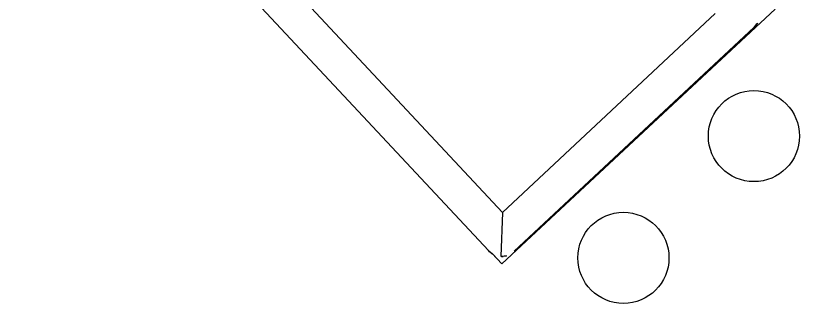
# Model space of a CAD drawing. Header units: millimetres. Extents: x -3.16865624 to -3.16864864, y -11.87708813 to -11.87708127.
# Drawn here: x -3.1686536251 to -3.1686535176, y -11.8770828108 to -11.8770827714 of the extents above; entities that cross this region are included whole.
import ezdxf

# ---------------------------------------------------------------- set-up
doc = ezdxf.new("R2010")
doc.units = ezdxf.units.MM

msp = doc.modelspace()

# ---------------------------------------------------------------- linework, layer by layer
at = {"color": 7, "linetype": 'Continuous', "lineweight": 25}
for p, q in [((-3.1686535583, -11.8770827984), (-3.1686536197, -11.8770827326)), ((-3.1686536251, -11.8770827342), (-3.1686535602, -11.8770828036)), ((-3.1686535584, -11.8770828054), (-3.1686535209, -11.8770827705)), ((-3.1686535291, -11.8770827711), (-3.1686535583, -11.8770827984)), ((-3.1686535567, -11.8770828037), (-3.1686535238, -11.877082773)), ((-3.1686535583, -11.8770827984), (-3.1686535585, -11.8770828044)), ((-3.1686535597, -11.877082804), (-3.1686535584, -11.8770828054)), ((-3.1686535596, -11.8770828041), (-3.1686535584, -11.8770828054)), ((-3.1686535584, -11.8770828044), (-3.1686535582, -11.8770828044))]:
    msp.add_line(p, q, dxfattribs=at)
at = {"color": 8, "linetype": 'Continuous', "lineweight": 25}
for p, q in [((-3.1686535238, -11.877082773), (-3.1686535237, -11.877082773)), ((-3.1686535566, -11.8770828037), (-3.1686535567, -11.8770828037))]:
    msp.add_line(p, q, dxfattribs=at)
at = {"color": 7, "linetype": 'Continuous', "lineweight": 25}
for centre in [(-3.1686535238, -11.8770827879), (-3.1686535417, -11.8770828046)]:
    msp.add_circle(centre, 0.00000000625, dxfattribs=at)
for centre, major_axis, ratio, start_param, end_param in [((-3.1686535255, -11.8770827712), (0.0000000023, -0.000000001), 0.99747, 5.87428, 6.65968), ((-3.1686535584, -11.8770828019), (-0.00000000092, 0.00000000233), 0.99746, 1.94723, 2.73263), ((-3.1686535584, -11.8770828019), (0.0000000023, -0.000000001), 0.99747, 5.08889, 5.87428)]:
    msp.add_ellipse(centre, major_axis=major_axis, ratio=ratio, start_param=start_param, end_param=end_param, dxfattribs=at)

doc.saveas('drawing.dxf')
